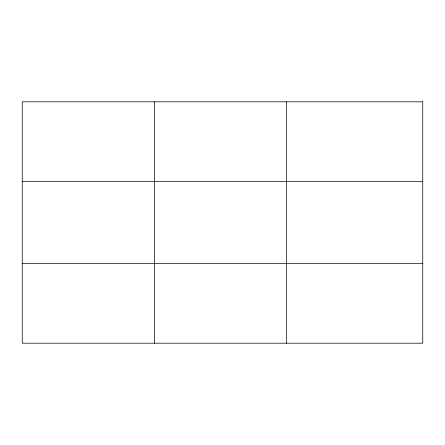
<?xml version="1.0" encoding="UTF-8"?>
<svg xmlns="http://www.w3.org/2000/svg" width="445" height="445" viewBox="0 0 445 445"><rect width="100%" height="100%" fill="white"/><g stroke="black" fill="none" stroke-linecap="round" stroke-linejoin="round"><path stroke-width="0.67" d="M154.415 101.799L154.415 343.201M286.58 101.799L286.58 343.201M22.25 181.46L422.75 181.46M22.25 263.54L422.75 263.54M422.75 101.799L422.75 343.201L22.25 343.201L22.25 101.799L422.75 101.799"/></g></svg>
